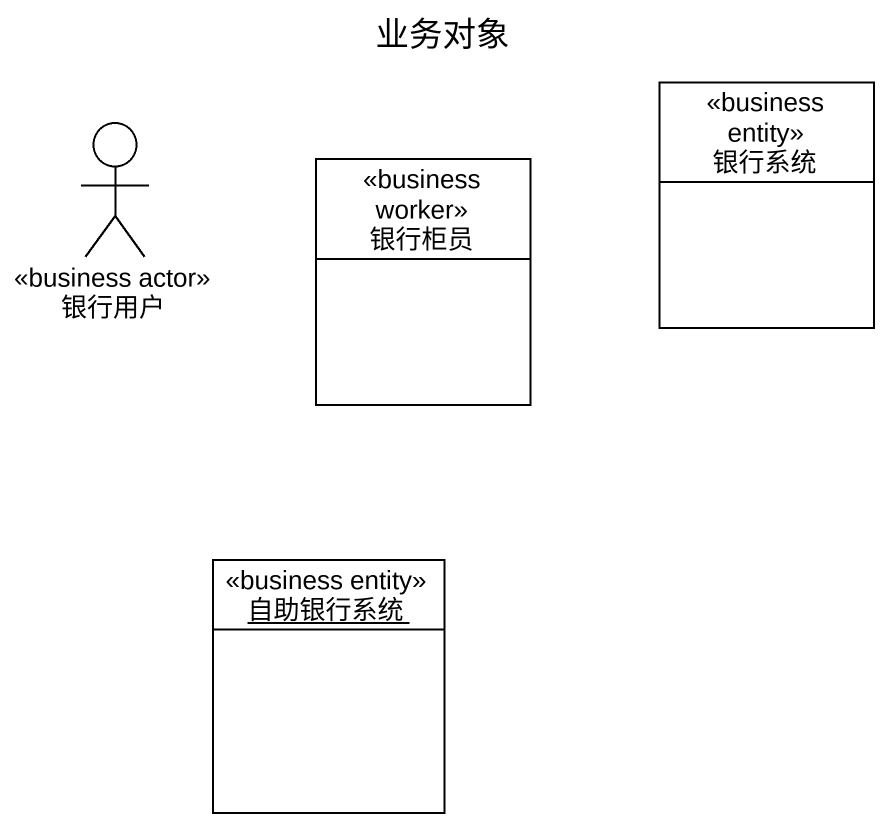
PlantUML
@startuml
title 业务对象
allowmixing
hide circle
hide empty members
actor 银行用户 <<business actor>>
class 银行柜员 <<business worker>>
class 银行系统 <<business entity>>
object 自助银行系统 <<business entity>>
@enduml
